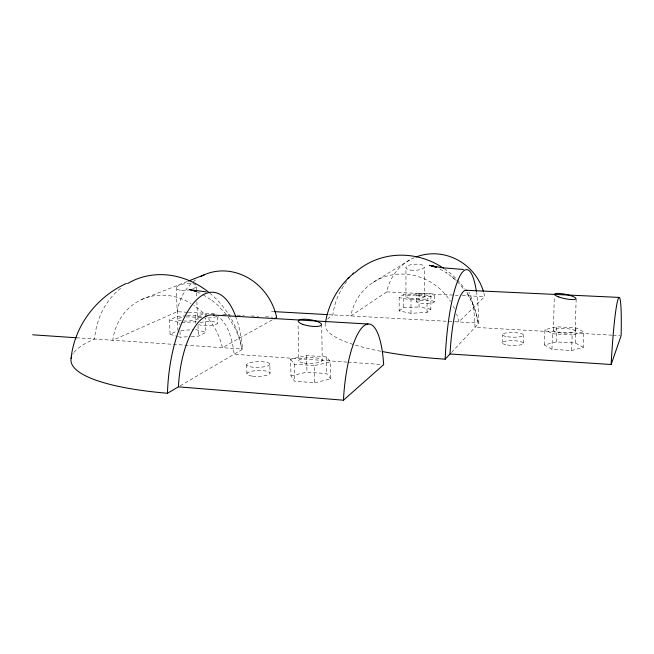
<?xml version="1.0" encoding="UTF-8"?>
<svg xmlns="http://www.w3.org/2000/svg" width="654" height="654" viewBox="0 0 654 654"><rect width="100%" height="100%" fill="white"/><g stroke="black" fill="none" stroke-linecap="round" stroke-linejoin="round"><path stroke-width="0.49" stroke-dasharray="3.27 2.45" d="M399.169 310.928L403.354 307.764L403.354 294.643L419.059 293.834L430.929 295.984L430.863 309.211L427.021 312.424L410.982 313.299L399.169 310.928L399.161 297.635L403.354 294.643M405.938 296.703L405.946 267.617M410.982 313.299L411.006 299.867L399.161 297.635M416.582 301.739L416.598 294.823M430.863 309.211L419.018 306.922L419.059 293.834M424.258 296.908L424.372 267.641M427.021 312.424L427.078 299.025L430.929 295.984M434.248 301.935A8.845 1.709 0.2 0 0 421.102 300.374A8.845 1.709 0.2 0 0 420.865 303.325A8.845 1.709 0.2 0 0 434.248 301.935L434.272 295.068A8.854 1.651 0.2 0 0 421.127 293.499A8.854 1.651 0.2 0 0 420.89 296.36A8.854 1.651 0.2 0 0 434.281 295.011M502.166 342.827L502.305 334.66M523.413 343.236L523.584 335.052M544.52 344.96L544.896 329.69L556.677 326.787L575.904 327.858L583.859 331.897L583.368 347.331L571.661 350.519L551.976 349.293L544.52 344.96L556.268 341.911L575.438 343.056L583.368 347.331M551.976 349.293L552.385 333.777L544.896 329.69M553.423 330.622L554.273 297.717M556.268 341.911L556.677 326.787M571.661 350.519L572.127 334.913L583.859 331.897M575.438 343.056L575.904 327.858M575.152 330.949L576.19 298.387M451.424 352.514L478.834 323.256A82.739 16.317 -86.6 0 0 476.553 292.346M483.87 293.008A51.086 48.821 47 0 1 484.696 296.614L458.781 321.948A56.816 53.571 49 0 0 456.647 313.994M414.301 257.701A51.086 48.821 47 0 0 386.767 291.888L350.806 315.915A56.816 53.571 49 0 1 393.847 274.606A56.816 53.571 49 0 1 450.492 301.322M372.984 282.495L409.756 259.957M180.169 385.819L242.609 349.285A91.258 37.294 -84.9 0 0 236.331 318.138M272.219 319.888L222.385 347.675A61.828 54.086 62 0 0 193.854 305.336M191.303 336.565L198.366 336.164L205.904 332.33L205.405 318.007M186.276 315.89L177.414 316.356L169.5 319.937L170.089 334.333L176.22 331.39M187.371 312.269L177.226 311.688L112.774 340.235A61.828 54.086 62 0 1 190.894 303.456M141.648 299.491L188.417 281.048M314.738 382.762L330.793 378.854L330.581 361.907L326.346 356.929L306.636 355.572L290.629 359.12L290.965 375.87L294.562 381.217L314.738 382.762L314.476 365.619L330.581 361.907M290.965 375.87L306.914 372.142L326.567 373.581L330.793 378.854M178.379 336.671L180.218 337.186L190.298 336.622M180.921 330.393L193.682 329.681M187.257 315.833L195.137 315.416L202.609 317.304M403.354 307.764L419.018 306.922M181.673 322.52L196.829 321.703M411.006 299.867L427.078 299.025M386.767 291.888L458.168 295.33M462.255 295.526L484.696 296.614M271.541 311.492L273.585 311.598M328.676 314.68L453.688 321.662M454.702 321.719L478.131 323.027C476.414 311.933 472.311 301.249 466.13 292.158M611.989 335.175L474.992 327.352A61.991 12.213 -86.6 0 0 468.844 292.215M613.002 335.232L620.106 335.641M478.81 323.256L478.385 323.199M188.385 312.326L215.779 313.904M222.883 314.312L229.987 314.721M237.091 315.13L244.195 315.539M251.299 315.947L258.404 316.356M265.508 316.765L272.612 317.174M552.385 333.777L572.127 334.913M76.346 337.766L242.094 349.015A82.453 72.136 62 0 0 210.122 293.401M347.053 362.095L234.148 354.239A68.351 27.901 -85 0 0 217.946 316.708M348.067 362.169L381.634 364.507M290.629 359.12L294.235 364.172L314.476 365.619M169.5 319.937L179.654 322.626L179.727 324.572M195.644 329.575L205.904 332.33M170.089 334.333L177.455 336.409M197.058 291.872L202.184 294.275M439.889 269.047L447.107 273.159L446.698 272.873L456.018 280.378M203.01 294.717L212.084 300.439L211.716 300.161L217.398 304.813L226.464 314.688M452.045 276.789L456.533 280.844M457.285 281.514L464.315 289.755M228.091 316.806L235.366 328.848L238.228 335.51L242.021 349.122M179.989 331.365L180.218 337.186M176.245 287.564L177.97 330.556M197.99 316.315L198.129 320.051M197.982 325.512L198.366 336.164M196.347 286.714L196.527 291.709M196.568 292.714L196.748 297.864M196.887 301.707L197.492 318.702M195.137 315.416L195.432 323.509M217.193 316.798L217.406 323.329M246.681 364.777L246.926 373.736M269.824 364.237A11.576 2.853 -1.6 0 1 252.305 367.115A11.576 2.853 -1.6 0 1 252.624 362.169A11.576 2.853 -1.6 0 1 269.824 364.237L270.037 373.14M294.235 364.172L294.562 381.217M298.101 325.815L298.739 360.844M306.636 355.572L306.914 372.142M321.727 324.335L322.218 360.158M326.346 356.929L326.567 373.581M453.394 306.374A56.816 53.571 49 0 1 454.481 308.614M380.783 351.247A156.78 33.141 0.9 0 1 325.463 322.921M327.646 319.177A156.78 33.141 0.9 0 1 332.829 314.909A75.766 71.45 48.9 0 1 347.094 281.057M444.303 268.737A75.766 71.45 48.9 0 1 464.798 289.125M466.833 292.215A75.766 71.45 48.9 0 1 478.131 323.027M177.226 311.688A55.083 49.393 62.2 0 1 197.533 278.53M186.251 317.01A10.014 2.036 -2.2 0 1 197.426 318.874A10.014 2.036 -2.2 0 1 183.831 321.024M181.338 320.828A10.014 2.036 -2.2 0 1 182.883 317.353M216.809 316.323A9.606 1.937 -2 0 1 204.874 318.057M201.268 317.779A9.606 1.937 -2 0 1 198.473 315.792A9.606 1.937 -2 0 1 206.893 314.19M200.189 322.626A9.589 2.003 -2.1 0 1 215.109 322.021A9.589 2.003 -2.1 0 1 212.378 325.185A9.589 2.003 -2.1 0 1 198.612 324.441M72.676 354.329A170.392 40 -1.8 0 1 73.338 353.299M74.049 352.359A170.392 40 -1.8 0 1 94.577 339.009A82.453 72.136 62 0 1 121.26 287.825M558.483 332.575A10.905 2.305 1.9 0 0 575.185 331.235A10.905 2.305 1.9 0 0 559.219 328.602A10.905 2.305 1.9 0 0 558.483 332.575M507.529 336.745A10.644 2.322 1.4 0 0 523.592 335.142A10.644 2.322 1.4 0 0 507.725 332.731A10.644 2.322 1.4 0 0 507.529 336.745M507.381 344.977A10.627 2.395 1.5 0 0 523.421 343.334A10.627 2.395 1.5 0 0 507.578 340.84A10.627 2.395 1.5 0 0 507.381 344.977M410.32 298.289A9.172 1.733 0.1 0 0 424.266 296.883A9.172 1.733 0.1 0 0 410.696 295.297A9.172 1.733 0.1 0 0 410.32 298.289M410.638 270.094A9.197 3.049 -2.7 0 0 424.348 266.84A9.197 3.049 -2.7 0 0 410.499 264.805A9.197 3.049 -2.7 0 0 410.638 270.094M304.184 363.06A11.764 2.869 -1 0 0 322.234 360.468A11.764 2.869 -1 0 0 305.034 358.073A11.764 2.869 -1 0 0 304.184 363.06M252.542 376.148A11.559 2.935 -1.7 0 0 270.037 373.197A11.559 2.935 -1.7 0 0 252.861 371.055A11.559 2.935 -1.7 0 0 252.542 376.148M181.534 290.384A10.031 3.327 -6.8 0 0 196.265 285.806A10.031 3.327 -6.8 0 0 181.084 284.637A10.031 3.327 -6.8 0 0 181.534 290.384"/><path stroke-width="0.98" d="M71.09 358.474C74.311 325.782 96.784 296.875 126.402 283.419M325.602 321.891C328.39 305.091 336.745 289.289 348.991 277.476M611.155 364.499L621.12 335.698A64.721 4.39 -86.9 0 0 618.095 299.099A64.721 4.39 -86.9 0 0 611.155 364.499L450.034 353.994L445.178 359.177A156.78 33.141 0.9 0 1 382.476 351.574M352.947 273.887L354.018 272.898L347.854 278.522M343.448 400.199L383.669 364.646A71.67 19.816 -85.7 0 0 363.371 326.313A71.67 19.816 -85.7 0 0 343.448 400.199L178.428 386.841L167.465 393.258A170.392 40 -1.8 0 1 71.662 356.397M273.993 318.899L276.667 317.411A55.083 49.393 62.2 0 0 200.565 276.667M188.417 281.048L204.449 274.729M465.811 290.262L619.158 297.415M463.416 269.473L442.693 267.821M274.606 311.656L327.654 314.623M213.253 315.015L367.989 324.008M32.7 334.807L76.346 337.766M206.124 291.872L189.366 289.64L196.004 291.349M441.532 267.682L429.392 265.361L436.602 267.159L431.321 265.598L435.817 267.224M193.682 290.45L196.216 291.521M450.034 353.994A61.991 12.213 -86.6 0 1 467.218 290.629M415.944 257.03A51.086 48.821 47 0 1 483.363 291.226M325.733 322.16A156.78 33.141 0.9 0 1 326.093 321.408M445.178 359.177A82.739 16.317 -86.6 0 1 458.904 278.064A82.739 16.317 -86.6 0 1 476.398 291.349M354.795 272.824A75.766 71.45 48.9 0 1 443.461 268.173M178.428 386.841A68.351 27.901 -85 0 1 214.12 315.171M167.465 393.258A91.258 37.294 -84.9 0 1 194.737 301.739A91.258 37.294 -84.9 0 1 236.004 317.223M127.522 283.583A82.453 72.136 62 0 1 209.386 292.796M558.786 296.973A10.922 2.183 11.8 0 0 575.88 298.903A10.922 2.183 11.8 0 0 561.14 293.613A10.922 2.183 11.8 0 0 558.786 296.973M303.064 324.417A11.797 3.147 9.2 0 0 321.466 324.915A11.797 3.147 9.2 0 0 305.075 319.234A11.797 3.147 9.2 0 0 303.064 324.417"/></g></svg>
